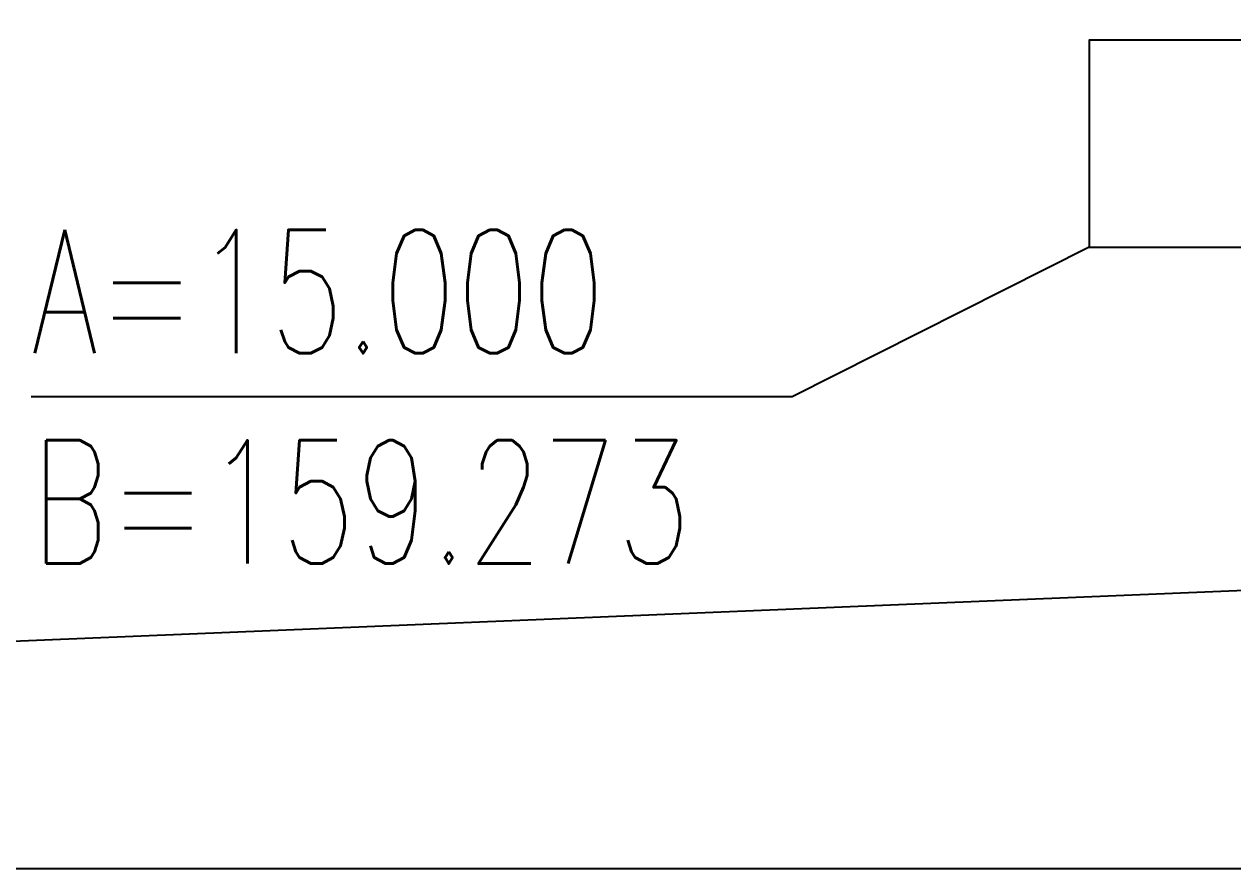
# Model space of a CAD drawing. Extents: x -170 to 1091, y -90 to 504.
# Drawn here: x 133.57 to 162.74, y 0 to 20.39 of the extents above; entities that cross this region are included whole.
import ezdxf

# ---------------------------------------------------------------- set-up
doc = ezdxf.new("R2010")
doc.units = 0
doc.header["$LTSCALE"] = 1000
doc.layers.get('0').update_dxf_attribs({"linetype": 'CONTINUOUS'})
for name, color, linetype in [('DIM_COOR', 3, 'CONTINUOUS'), ('PUB_TEXT', 7, 'CONTINUOUS'), ('方格网', 6, 'CONTINUOUS'), ('选址蓝线', 5, 'CONTINUOUS')]:
    doc.layers.add(name, color=color, linetype=linetype)
doc.styles.add('_TCH_DIM', font='SIMPLEX', dxfattribs={"bigfont": 'GBCBIG'})

msp = doc.modelspace()

# ---------------------------------------------------------------- linework, layer by layer
at = {"linetype": 'Continuous'}
msp.add_lwpolyline([(159.27312, 14.99987), (179.27312, 14.99985), (179.27313, 19.99985), (159.27313, 19.99987)], close=True, dxfattribs=at)
at = {"layer": 'DIM_COOR', "color": 4, "linetype": 'Continuous'}
for p, q in [((159.27312, 14.99987), (152.10531, 11.39384)), ((152.10531, 11.39384), (133.73531, 11.39384))]:
    msp.add_line(p, q, dxfattribs=at)
at = {"layer": '方格网', "color": 6, "linetype": 'Continuous'}
msp.add_line((850.549, 0), (-76.88164, 0), dxfattribs=at)
at = {"layer": '选址蓝线', "color": 5, "linetype": 'Continuous', "flags": 128}
msp.add_lwpolyline([(26.19028, 286.22262), (23.56821, 434.44816), (400.99488, 434.45822), (410.69968, 16.91446), (0, 0), (-0.94049, 285.18659)], close=True, dxfattribs=at)

# ---------------------------------------------------------------- texts
at = {"layer": 'PUB_TEXT', "linetype": 'Continuous', "style": '_TCH_DIM', "width": 0.705882}
for s, p in [('A=15.000', (133.73531, 12.44384)), ('B=159.273', (133.73531, 7.36884))]:
    msp.add_text(s, height=2.975, dxfattribs=at).set_placement(p)

doc.saveas('drawing.dxf')
